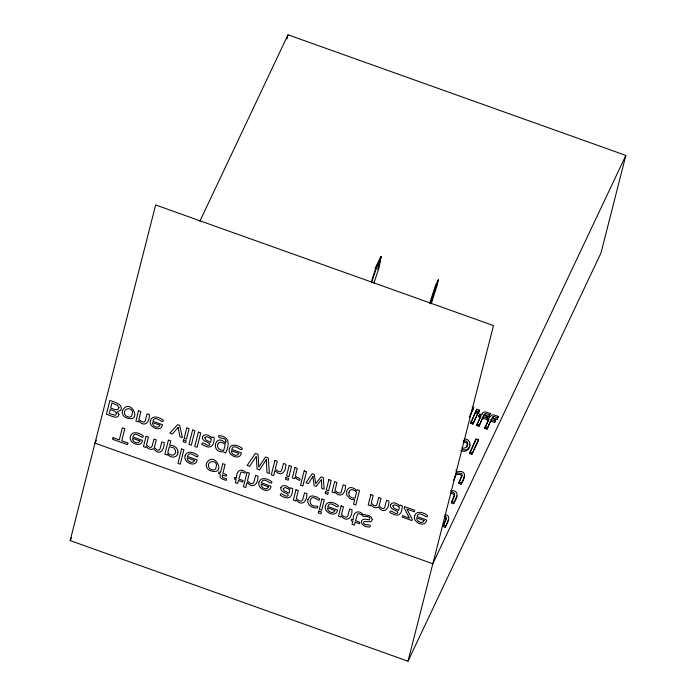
<?xml version="1.0" encoding="UTF-8"?>
<svg xmlns="http://www.w3.org/2000/svg" width="696" height="696" viewBox="0 0 696 696"><rect width="100%" height="100%" fill="white"/><g stroke="black" fill="none" stroke-linecap="round" stroke-linejoin="round"><path stroke-width="1.04" d="M448.589 519.425L445.223 527.307L442.882 526.481L446.31 518.381L446.24 517.006L444.761 516.058M456.933 495.97L453.618 503.687L451.286 502.851L454.653 494.821L454.532 493.377L453.635 492.646A4.254 2.949 14.3 0 0 450.921 492.002M375.031 268.456L381.199 256.467L378.92 268.056L373.874 283.359M429.693 303.308L435.505 285.386L438.341 279.809L436.992 285.917L431.189 303.839M70.157 540.583L155.643 204.972L493.49 325.589L408.004 661.2L70.157 540.583L71.549 537.634M286.926 38.993L287.996 34.8L625.843 155.417L601.022 252.874L408.004 661.2M453.531 480.571L456.733 473.01L461.213 473.306L462.013 473.967L462.074 475.333L458.655 483.433L460.987 484.268L463.91 478.091L464.267 475.664M472.105 406.969L473.663 407.525L473.289 408.97L469.322 417.374M470.592 423.281L475.394 412.458L477.734 413.285L477.36 414.738L472.932 424.116L470.592 423.281L475.394 412.458M445.223 527.307C446.98 523.618 452.33 515.44 444.883 514.466M475.612 412.276L476.751 409.187L479.413 410.135L479.039 411.588L478.265 413.224L475.612 412.276L476.751 409.187M472.932 424.116L477.734 413.285M453.618 503.687C457.081 497.971 460.334 490.123 450.66 490.654M478.265 413.224L479.413 410.135M460.987 484.268C465.389 477.604 467.26 469.539 456.828 471.827L455.967 470.07M479.213 415.347L479.831 414.042L481.415 414.599L483.224 412.45A4.028 2.793 14.3 0 1 485.764 412.006L490.175 413.502L489.497 414.947L486.217 413.65L484.451 414.155L483.668 415.408L487.539 416.791L486.913 418.096L483.128 416.747L478.944 426.265L476.603 425.43L480.788 415.912L479.213 415.347L478.848 416.8L480.423 417.356L480.788 415.912M469.556 453.505L476.099 438.993L478.439 439.829L478.065 441.273L471.888 454.34L469.556 453.505L476.099 438.993M479.831 414.042L478.848 416.8M478.944 426.265L483.128 416.747M471.888 454.34L478.439 439.829M484.077 415.599L485.216 413.685M482.754 418.192L486.548 419.549L486.913 418.096M487.539 416.791L486.548 419.549M487.313 418.244L487.931 416.93L489.514 417.496L491.324 415.338A4.028 2.793 14.3 0 1 493.864 414.894L498.284 416.391L497.597 417.835L494.317 416.547L492.55 417.043L491.776 418.305L495.639 419.679L495.021 420.993L491.228 419.636L487.043 429.162L484.712 428.327L488.897 418.801L487.313 418.244L486.948 419.688L488.522 420.254L488.897 418.801M484.851 415.138L489.131 416.391L489.497 414.947M490.175 413.502L489.131 416.391M487.043 429.162L491.228 419.636M492.185 418.487L493.316 416.582M490.863 421.089L494.647 422.437L495.021 420.993M495.639 419.679L494.647 422.437M492.951 418.026L497.231 419.288L497.597 417.835M498.284 416.391L497.231 419.288M377.754 269.43L381.199 256.467L376.658 266.116M466.912 447.084L467.207 444.031A3.349 2.323 14.3 0 0 465.659 442.499L463.945 441.89A3.376 2.34 14.3 0 0 463.11 441.786M430.45 303.004L436.784 283.516M431.094 302.081L432.077 299.002M436.688 284.847L438.341 279.809M371.829 280.34L376.205 267.081M371.586 282.715L375.962 269.448L381.199 256.467M456.733 473.01L454.314 478.248M96.37 440.185L94.978 443.126L432.825 563.751L625.843 155.417M199.839 221.293L287.996 34.8M470.131 414.99L473.663 407.525M476.603 425.43L480.423 417.356M486.948 419.688L487.565 418.374M458.655 483.433L461.805 475.812L460.16 474.463L456.358 474.454M484.712 428.327L488.522 420.254M451.286 502.851L454.288 496.274L454.157 494.821L453.27 494.099A4.254 2.949 14.3 0 0 450.556 493.447M442.882 526.481L445.936 519.825L445.875 518.459L444.396 517.502M481.641 414.964L482.197 414.355M462.535 449.633C470.496 452.252 473.237 439.22 464.476 438.941M461.805 447.876C465.041 449.503 468.617 445.788 467.573 442.578A3.349 2.323 14.3 0 0 466.033 441.055L464.31 440.446A3.376 2.34 14.3 0 0 463.475 440.342M460.796 450.686C464.902 452.818 470.748 449.529 469.757 444.666M475.977 410.823L478.639 411.771M470.966 421.837L473.297 422.672M476.978 423.986L479.309 424.821M485.077 426.874L487.409 427.709M469.922 452.061L472.253 452.896M459.021 481.989L461.361 482.824M451.652 501.407L453.992 502.242M443.256 525.028L445.588 525.863M116.406 412.989L115.927 414.929L115.058 415.251L109.255 413.572L110.281 409.535L114.753 411.232L116.406 412.989M204.833 437.767L205.729 439.837L210.566 442.325L211.288 439.463L209.835 437.984L206.764 436.627L204.833 437.767M283.272 488.627L284.159 490.697L288.997 493.177L289.727 490.315L288.275 488.836L285.195 487.478L283.272 488.627M392.875 505.888L393.762 507.958L398.599 510.438L399.33 507.575L397.877 506.105L394.797 504.739L392.875 505.888M118.929 414.337C118.024 420.497 109.524 414.816 106.392 414.25L109.898 400.487C113.84 401.87 123.653 404.072 120.843 410.327C117.581 411.884 116.345 410.718 118.929 414.337M217.648 444.735C216.473 448.389 220.606 450.695 223.738 450.364L225.182 444.7C223.425 442.317 218.379 440.446 217.648 444.735M202.458 436.801C201.222 441.699 209.548 441.76 209.922 444.57C207.469 447.92 202.092 439.646 201.77 444.309C209.505 449.12 213.898 447.946 214.264 437.749L211.941 436.914L211.662 438.019C209.827 435.305 204.163 432.747 202.458 436.801M280.888 487.652C279.653 492.55 287.979 492.611 288.353 495.43C285.899 498.78 280.523 490.497 280.21 495.16C287.935 499.972 292.337 498.797 292.694 488.601L290.371 487.774L290.093 488.87C288.257 486.156 282.602 483.607 280.888 487.652M390.491 504.913C389.255 509.811 397.581 509.881 397.955 512.691C395.502 516.04 390.125 507.758 389.812 512.43C397.538 517.232 401.94 516.058 402.297 505.862L399.974 505.035L399.695 506.131C397.86 503.417 392.205 500.868 390.491 504.913M348.983 492.411C347.73 496.1 351.819 498.545 355.03 498.223L356.543 492.272C354.829 489.61 349.618 487.957 348.983 492.411M175.549 450.66C176.366 456.054 169.972 456.385 167.823 452.513L169.319 446.658L174.078 448.007L175.549 450.66M132.605 412.328L131.718 415.808L130.665 416.782A3.349 2.393 25.3 0 1 128.49 417L126.776 416.391A3.376 2.41 25.3 0 1 125.054 414.781C121.774 408.552 131.875 406.125 132.605 412.328M216.587 465.172L215.708 468.643L214.655 469.617A3.349 2.393 25.3 0 1 212.48 469.835L210.766 469.226A3.376 2.41 25.3 0 1 209.044 467.616C205.764 461.387 215.864 458.96 216.587 465.172M222.311 475.116L222.476 477.134L223.225 477.804L226.583 478.874L226.183 480.466L221.815 478.822A4.028 2.871 25.3 0 1 220.145 476.838L220.136 473.959L218.561 473.393L218.927 471.958L220.501 472.514L222.764 463.632L225.104 464.467L222.842 473.35L226.626 474.707L226.261 476.142L222.311 475.116M225.904 441.168L225.547 443.265C215.473 432.173 209.887 453.096 223.373 451.782L225.6 453.061C229.663 444.039 229.863 436.514 218.796 435.583C217.065 439.576 225.852 436.549 225.904 441.168M372.325 519.564L371.003 521.783L364.182 521.417L363.495 522.922C364.452 526.611 371.89 523.035 369.994 526.915C360.354 527.942 357.248 516.197 369.228 519.929L369.915 518.363C368.793 514.475 360.815 518.459 362.807 514.309L368.915 515.606A5.646 4.028 25.3 0 1 371.438 517.467L372.325 519.564M118.92 407.517C118.537 411.858 112.926 408.717 110.673 408.013L111.96 402.932L117.319 405.15L118.92 407.517M307.902 499.641C306.553 504.974 312.695 508.367 317.298 508.045C319.403 504.287 314.018 507.384 312.495 505.479C310.694 504.6 309.72 502.434 310.32 500.511C312.104 492.664 319.899 503.791 319.638 498.849L316.941 497.083L313.035 495.97A5.733 4.089 25.3 0 0 309.781 496.709L307.902 499.641M130.448 436.244C128.125 443.013 141.375 448.65 142.471 440.403L132.858 436.966C134.815 429.328 143.576 440.942 143.324 435.957C139.939 432.999 132.205 430.302 130.448 436.244M150.466 420.532C148.135 427.309 161.385 432.947 162.481 424.699L152.868 421.263C154.825 413.624 163.595 425.239 163.334 420.245C159.95 417.296 152.215 414.599 150.466 420.532M185.101 455.75C182.77 462.527 196.02 468.164 197.116 459.908L187.502 456.48C189.46 448.842 198.23 460.456 197.969 455.462C194.584 452.513 186.85 449.807 185.101 455.75M229.349 448.702C227.026 455.48 240.277 461.117 241.373 452.861L231.759 449.425C233.717 441.786 242.478 453.4 242.225 448.415C238.841 445.466 231.107 442.76 229.349 448.702M259.016 482.145C256.694 488.914 269.935 494.552 271.04 486.304L261.418 482.867C263.375 475.229 272.145 486.843 271.884 481.858C268.508 478.9 260.765 476.203 259.016 482.145M325.467 505.87C323.144 512.639 336.394 518.276 337.49 510.029L327.868 506.592C329.826 498.954 338.595 510.568 338.334 505.583C334.959 502.625 327.224 499.928 325.467 505.87M346.582 491.515L346.782 495.169L349.905 498.632A6.725 4.794 25.3 0 0 354.655 499.667L353.516 504.139L355.856 504.974L359.519 490.584L357.187 489.749L356.918 490.81L354.325 488.522L351.993 487.687A4.75 3.393 25.3 0 0 349.027 488.035L347.539 489.34L346.582 491.515M414.633 515.832C412.302 522.609 425.552 528.247 426.648 519.99L417.035 516.554C418.992 508.915 427.762 520.538 427.501 515.545C424.116 512.595 416.382 509.89 414.633 515.832M122.418 410.579L122.261 413.032L123.105 415.216A5.899 4.211 25.3 0 0 125.933 417.696C143.715 424.151 130.561 396.198 122.418 410.579M206.407 463.423L206.251 465.868L207.086 468.051A5.899 4.211 25.3 0 0 209.922 470.531C227.705 476.986 214.551 449.033 206.407 463.423M177.941 452.226C178.054 458.36 170.007 458.438 167.458 453.975L167.179 455.053L164.839 454.218L168.441 440.081L170.781 440.916L169.676 445.24C173.687 444.814 178.272 447.876 177.941 452.226M113.048 437.706L112.639 439.333L127.525 444.648L127.934 443.021L121.722 440.803L124.819 428.666L122.357 427.788L119.268 439.924L113.048 437.706M138.53 410.71L135.903 421.036L138.234 421.872L138.53 420.723C144.35 427.683 149.579 422.785 149.44 414.599L147.1 413.772L145.177 420.941L144.142 422.02L142.984 422.02A4.254 3.028 25.3 0 1 140.479 420.802L138.904 419.253L140.87 411.545L138.53 410.71M146.099 436.262L143.472 446.588L145.803 447.424L146.099 446.275C147.604 448.581 151.171 450.625 153.616 448.581C159.019 456.237 164.386 450.756 164.195 442.717L161.855 441.89L159.923 449.146L158.993 450.199L157.235 450.007L154.312 447.572L156.313 439.907L153.981 439.072L152.05 446.336L151.11 447.389L149.362 447.197L146.473 444.805L148.439 437.097L146.099 436.262M183.561 439.933L183.1 441.743L185.762 442.691L186.215 440.881L183.561 439.933M186.789 427.936L184.162 438.262L186.493 439.098L189.129 428.771L186.789 427.936M181.586 448.929L177.924 463.318L180.264 464.154L183.927 449.764L181.586 448.929M192.609 430.015L188.938 444.396L191.278 445.231L194.941 430.85L192.609 430.015M198.421 432.094L194.758 446.475L197.09 447.31L200.761 432.921L198.421 432.094M234.883 477.647L234.517 479.092L236.092 479.657L235.335 482.624L237.675 483.459L238.424 480.492L242.73 482.023L243.095 480.579L238.798 479.048L240.877 472.245C242.573 470.792 245.436 475.325 245.331 471.792C240.007 467.573 236.118 472.149 236.457 478.213L234.883 477.647M247.08 472.314L243.417 486.695L245.758 487.531L247.08 482.328C252.909 489.288 258.129 484.39 257.99 476.212L255.658 475.377L253.727 482.546L252.691 483.624L251.543 483.624A4.254 3.028 25.3 0 1 249.037 482.406L247.454 480.858L249.42 473.149L247.08 472.314M274.955 460.395L271.283 474.776L273.624 475.612L274.946 470.409C280.775 477.369 285.995 472.471 285.865 464.293L283.524 463.458L281.593 470.627L280.566 471.705L279.409 471.705A4.254 3.028 25.3 0 1 276.904 470.487L275.32 468.939L277.286 461.23L274.955 460.395M285.96 477.473L285.499 479.283L288.161 480.231L288.614 478.422L285.96 477.473M289.188 465.476L286.561 475.803L288.892 476.638L291.528 466.311L289.188 465.476M294.956 467.538L292.329 477.865L294.66 478.7L295.052 477.16L296.983 479.144L299.698 480.431C301.559 477.36 296.113 478.352 295.426 475.699L297.296 468.373L294.956 467.538M295.974 489.767L293.347 500.093L295.687 500.929L295.974 499.789C301.803 506.74 307.023 501.851 306.884 493.664L304.552 492.829L302.621 500.006L301.594 501.077L300.437 501.085A4.254 3.028 25.3 0 1 297.931 499.858L296.348 498.319L298.314 490.602L295.974 489.767M304.178 470.827L300.515 485.216L302.847 486.052L306.51 471.662L304.178 470.827M318.725 511.047L318.272 512.848L320.926 513.796L321.387 511.995L318.725 511.047M321.961 499.049L319.334 509.376L321.665 510.212L324.293 499.885L321.961 499.049M325.65 491.646L325.189 493.447L327.842 494.395L328.303 492.594L325.65 491.646M328.877 479.648L326.25 489.975L328.582 490.81L331.218 480.484L328.877 479.648M334.645 481.71L332.009 492.028L334.35 492.864L334.637 491.724C340.466 498.675 345.695 493.786 345.555 485.599L343.215 484.764L341.292 491.942L340.257 493.012L339.1 493.02A4.254 3.028 25.3 0 1 336.594 491.794L335.02 490.254L336.977 482.537L334.645 481.71M341.118 505.888L338.491 516.215L340.822 517.05L341.118 515.901C346.939 522.861 352.167 517.963 352.028 509.785L349.697 508.95L347.765 516.119L346.73 517.198L345.581 517.198A4.254 3.028 25.3 0 1 343.067 515.98L341.492 514.431L343.459 506.723L341.118 505.888M351.619 519.329L351.254 520.773L352.829 521.33L352.072 524.297L354.412 525.132L355.16 522.165L359.467 523.705L359.832 522.261L355.534 520.721L357.613 513.926C359.319 512.473 362.172 517.006 362.068 513.465C356.743 509.255 352.855 513.831 353.194 519.895L351.619 519.329M370.855 494.63L368.219 504.957L370.559 505.792L370.846 504.643C372.351 506.949 375.918 508.993 378.372 506.949C383.766 514.614 389.142 509.133 388.942 501.094L386.611 500.259L384.679 507.523L383.74 508.576L381.991 508.385L379.059 505.948L381.069 498.284L378.728 497.449L376.797 504.704L375.866 505.757L374.109 505.566L371.22 503.173L373.186 495.465L370.855 494.63M404.498 506.644L404.176 507.932L409.492 518.128L402.532 515.649L402.166 517.076L411.936 520.565L412.25 519.329L406.899 509.089L414.329 511.743L414.703 510.29L404.498 506.644M139.861 440.925C138.556 445.092 131.883 441.899 132.518 438.297L139.861 440.925M159.871 425.212C158.566 429.389 151.893 426.187 152.528 422.594L159.871 425.212M194.506 460.43C193.201 464.606 186.528 461.405 187.163 457.811L194.506 460.43M238.763 453.383C237.458 457.559 230.785 454.358 231.42 450.756L238.763 453.383M268.421 486.826C267.125 490.993 260.443 487.8 261.078 484.198L268.421 486.826M334.88 510.551C333.575 514.718 326.902 511.525 327.529 507.923L334.88 510.551M424.038 520.512C422.733 524.688 416.06 521.487 416.695 517.885L424.038 520.512M312.913 476.49L308.432 483.616L305.996 482.746L312.182 473.689L314.331 474.454L315.671 483.616L321.091 476.864L323.249 477.639L324.136 489.218L321.787 488.383L321.509 479.561L316.097 486.347L314.166 485.66L312.913 476.49M266.264 459.699L259.582 469.922L257.085 469.034L256.293 456.263L249.646 466.381L247.132 465.476L255.371 453.4L258.077 454.366L258.842 467.112L265.524 457.028L268.291 458.02L269.43 473.445L267.02 472.584L266.264 459.699M178.176 427.431L172.347 434.043L169.824 433.147L177.645 424.673L179.742 425.421L182.343 437.619L179.907 436.749L178.176 427.431"/></g></svg>
